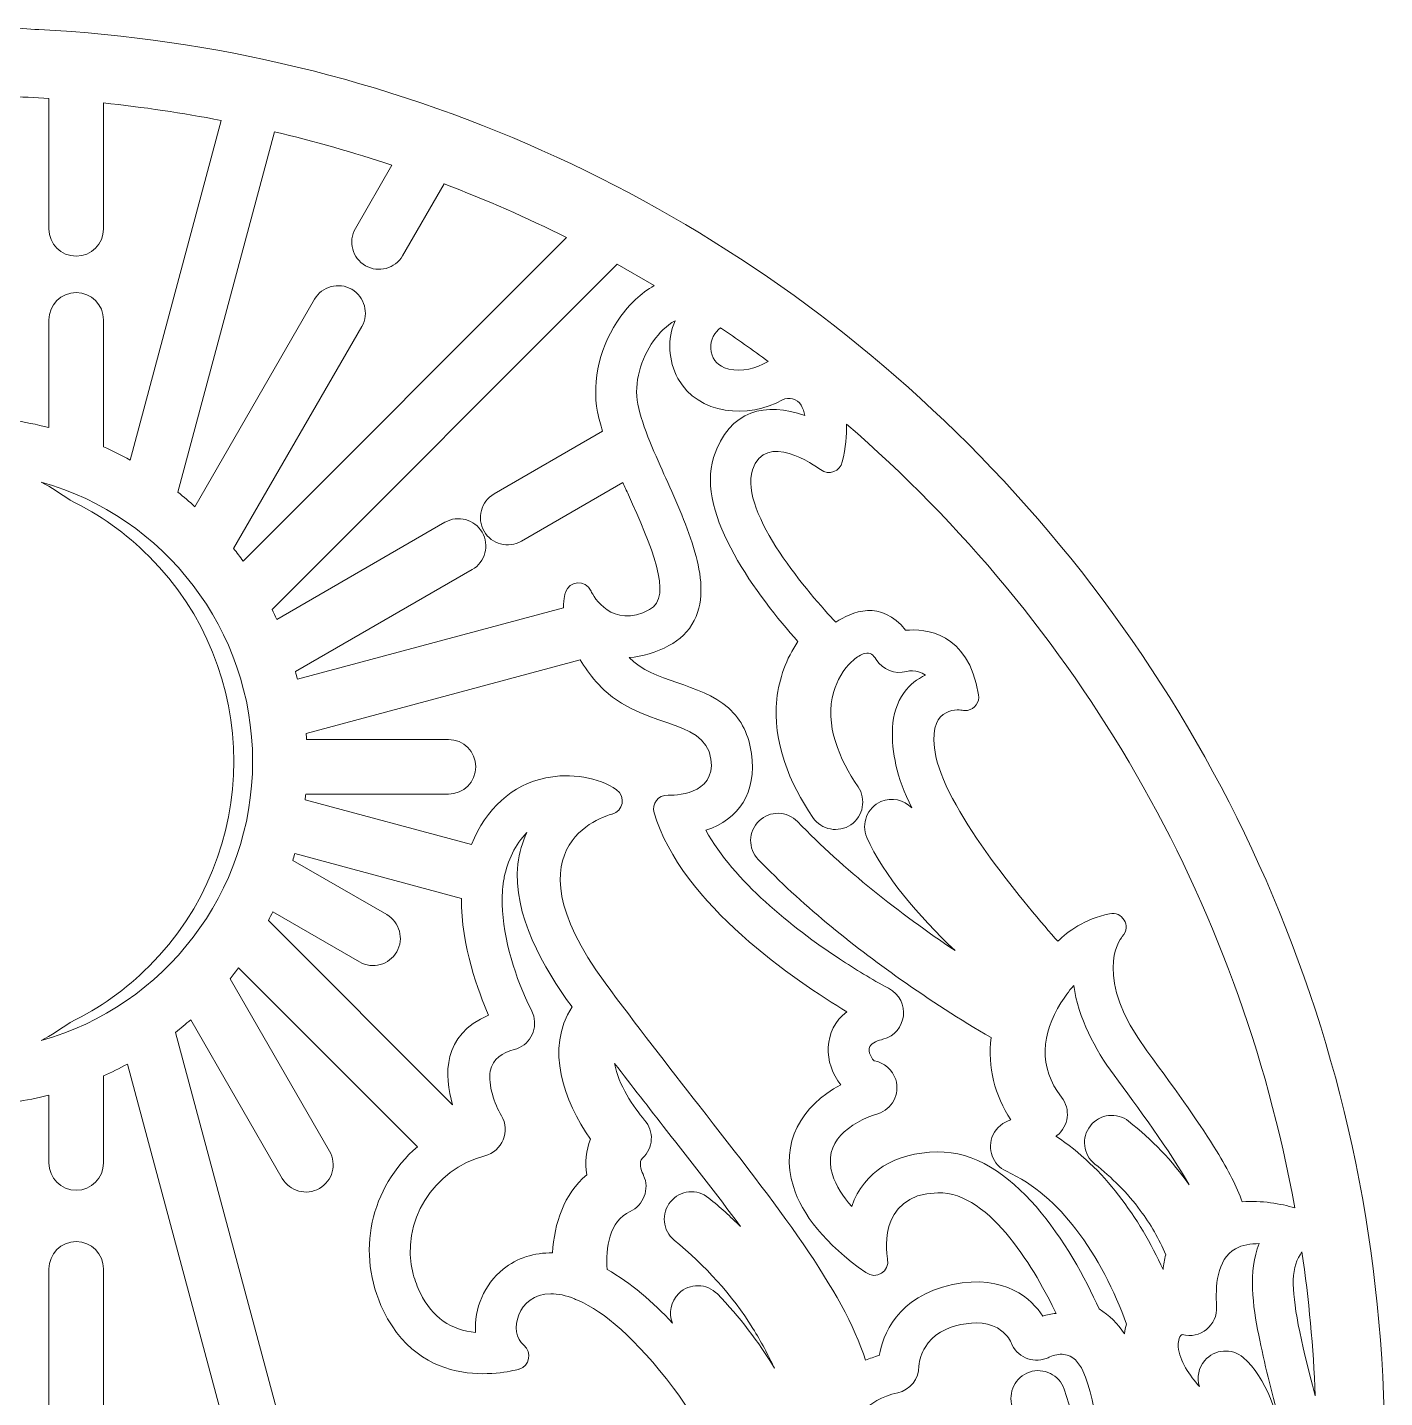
# Model space of a CAD drawing. Header units: millimetres. Extents: x -203 to 203, y -203 to 203.
# Drawn here: x 9.2 to 203.2, y 7.4 to 203.2 of the extents above; entities that cross this region are included whole.
import ezdxf

# ---------------------------------------------------------------- set-up
doc = ezdxf.new("R2010")
doc.units = ezdxf.units.MM
doc.header["$MEASUREMENT"] = 0
doc.layers.add('Layer 1', color=7, linetype='Continuous')

msp = doc.modelspace()

# ---------------------------------------------------------------- linework, layer by layer
at = {"layer": 'Layer 1', "lineweight": 9}
for points, knots in [([(33.7208, -200.4134), (76.3242, -193.2977), (114.4402, -172.9273), (143.6838, -143.6838), (180.4558, -106.9117), (203.2, -56.1117), (203.2, 0), (203.2, 56.1116), (180.4558, 106.9117), (143.6838, 143.6838), (108.1613, 179.2061), (61.0701, 200.2619), (10.8867, 202.9111), (9.3566, 202.9111), (7.8348, 203.165), (6.3208, 203.0996), (4.2214, 203.1637), (2.115, 203.2), (0, 203.2), (-112.2233, 203.2), (-203.2, 112.2234), (-203.2, 0), (-203.2, -112.2232), (-112.2236, -203.2), (0, -203.2), (3.7048, -203.2), (7.3858, -203.0983), (11.0418, -202.9022), (18.8322, -202.8955), (26.4212, -202.0358), (33.7208, -200.4134)], [0, 0, 0, 0, 0.1, 0.1, 0.1, 0.2, 0.2, 0.2, 0.3, 0.3, 0.3, 0.4, 0.4, 0.4, 0.5, 0.5, 0.5, 0.6, 0.6, 0.6, 0.7, 0.7, 0.7, 0.8, 0.8, 0.8, 0.9, 0.9, 0.9, 1, 1, 1, 1]), ([(23.9165, 141.3923), (22.6818, 142.0797), (21.4143, 142.7155), (20.1172, 143.2969), (20.1172, 143.2969), (20.1172, 161.4033), (20.1172, 161.4033), (20.1172, 163.5587), (18.3686, 165.3073), (16.2132, 165.3073), (14.0577, 165.3073), (12.3091, 163.5587), (12.3091, 161.4033), (12.3091, 161.4033), (12.3091, 146.0307), (12.3091, 146.0307), (10.5691, 146.4786), (8.7918, 146.8333), (6.983, 147.0901), (6.983, 147.0901), (-0.4211, 174.7226), (-0.4211, 174.7226), (-0.9761, 176.7934), (-3.1256, 178.0368), (-5.197, 177.4834), (-7.2693, 176.9298), (-8.5141, 174.778), (-7.9589, 172.7058), (-7.9589, 172.7058), (-1.2227, 147.5665), (-1.2227, 147.5665), (-3.4082, 147.5111), (-5.6412, 147.3045), (-7.8033, 146.9577), (-7.8033, 146.9577), (-29.426, 184.4094), (-29.426, 184.4094), (-18.4826, 189.593), (-6.3819, 192.7326), (6.3833, 193.3329), (8.3666, 193.2686), (10.3413, 193.171), (12.3091, 193.0473), (12.3091, 193.0473), (12.3091, 174.4181), (12.3091, 174.4181), (12.3091, 172.2627), (14.0577, 170.5141), (16.2132, 170.5141), (18.3686, 170.5141), (20.1172, 172.2627), (20.1172, 174.4181), (20.1172, 174.4181), (20.1172, 192.4006), (20.1172, 192.4006), (25.7941, 191.8147), (31.3981, 190.9831), (36.9184, 189.9165), (36.9184, 189.9165), (23.9165, 141.3923), (23.9165, 141.3923)], [0, 0, 0, 0, 0.05, 0.05, 0.05, 0.1, 0.1, 0.1, 0.15, 0.15, 0.15, 0.2, 0.2, 0.2, 0.25, 0.25, 0.25, 0.3, 0.3, 0.3, 0.35, 0.35, 0.35, 0.4, 0.4, 0.4, 0.45, 0.45, 0.45, 0.5, 0.5, 0.5, 0.55, 0.55, 0.55, 0.6, 0.6, 0.6, 0.65, 0.65, 0.65, 0.7, 0.7, 0.7, 0.75, 0.75, 0.75, 0.8, 0.8, 0.8, 0.85, 0.85, 0.85, 0.9, 0.9, 0.9, 0.95, 0.95, 0.95, 1, 1, 1, 1]), ([(30.7615, 136.7903), (30.7615, 136.7903), (44.5571, 188.2766), (44.5571, 188.2766), (50.2501, 186.9346), (55.8469, 185.3433), (61.3333, 183.5108), (61.3333, 183.5108), (56.1167, 174.4752), (56.1167, 174.4752), (55.0419, 172.6136), (55.6884, 170.2237), (57.5515, 169.1533), (59.4125, 168.0839), (61.7952, 168.7284), (62.868, 170.5865), (62.868, 170.5865), (68.7908, 180.8453), (68.7908, 180.8453), (74.7729, 178.5695), (80.6136, 176.0065), (86.2943, 173.1709), (86.2943, 173.1709), (40.0758, 126.9523), (40.0758, 126.9523), (39.6373, 127.5656), (39.1854, 128.1686), (38.7198, 128.7606), (38.7198, 128.7606), (57.0242, 160.4649), (57.0242, 160.4649), (58.099, 162.3264), (57.4525, 164.7162), (55.5894, 165.7868), (53.7284, 166.8562), (51.3458, 166.2116), (50.273, 164.3536), (50.273, 164.3536), (33.1701, 134.7304), (33.1701, 134.7304), (32.3898, 135.4422), (31.5865, 136.1293), (30.7615, 136.7903)], [0, 0, 0, 0, 0.07142857, 0.07142857, 0.07142857, 0.14285714, 0.14285714, 0.14285714, 0.21428571, 0.21428571, 0.21428571, 0.28571429, 0.28571429, 0.28571429, 0.35714286, 0.35714286, 0.35714286, 0.42857143, 0.42857143, 0.42857143, 0.5, 0.5, 0.5, 0.57142857, 0.57142857, 0.57142857, 0.64285714, 0.64285714, 0.64285714, 0.71428571, 0.71428571, 0.71428571, 0.78571429, 0.78571429, 0.78571429, 0.85714286, 0.85714286, 0.85714286, 0.92857143, 0.92857143, 0.92857143, 1, 1, 1, 1]), ([(44.8792, 118.6218), (44.6629, 119.0997), (44.4386, 119.5731), (44.2077, 120.0427), (44.2077, 120.0427), (93.528, 169.3631), (93.528, 169.3631), (93.528, 169.3631), (98.829, 166.319), (98.829, 166.319), (96.9176, 165.2215), (95.2615, 163.6369), (93.9612, 161.8217), (91.1988, 157.9654), (89.8253, 152.7995), (90.7308, 148.2268), (90.9026, 147.3589), (91.1469, 146.449), (91.446, 145.5071), (91.446, 145.5071), (75.9289, 136.5484), (75.9289, 136.5484), (74.0661, 135.4729), (73.4289, 133.0794), (74.5066, 131.2186), (75.5835, 129.3591), (77.9724, 128.7231), (79.8328, 129.7973), (79.8328, 129.7973), (94.3525, 138.1802), (94.3525, 138.1802), (94.6087, 137.6003), (94.8684, 137.0179), (95.1284, 136.4348), (98.3479, 129.2148), (101.6225, 121.871), (98.1697, 120.0268), (92.7957, 117.1565), (90.143, 121.938), (89.7878, 122.6435), (88.9737, 124.4297), (86.6528, 124.1179), (86.1316, 122.5083), (86.1297, 122.5023), (85.8519, 121.6902), (85.8704, 120.2725), (85.8704, 120.2725), (47.8278, 110.079), (47.8278, 110.079), (47.7394, 110.4406), (47.6467, 110.8005), (47.5504, 111.1589), (47.5504, 111.1589), (72.8111, 125.7432), (72.8111, 125.7432), (74.6739, 126.8187), (75.3111, 129.2122), (74.2334, 131.073), (73.1565, 132.9325), (70.7676, 133.5685), (68.9072, 132.4943), (68.9072, 132.4943), (44.8792, 118.6218), (44.8792, 118.6218)], [0, 0, 0, 0, 0.04761905, 0.04761905, 0.04761905, 0.0952381, 0.0952381, 0.0952381, 0.14285714, 0.14285714, 0.14285714, 0.19047619, 0.19047619, 0.19047619, 0.23809524, 0.23809524, 0.23809524, 0.28571429, 0.28571429, 0.28571429, 0.33333333, 0.33333333, 0.33333333, 0.38095238, 0.38095238, 0.38095238, 0.42857143, 0.42857143, 0.42857143, 0.47619048, 0.47619048, 0.47619048, 0.52380952, 0.52380952, 0.52380952, 0.57142857, 0.57142857, 0.57142857, 0.61904762, 0.61904762, 0.61904762, 0.66666667, 0.66666667, 0.66666667, 0.71428571, 0.71428571, 0.71428571, 0.76190476, 0.76190476, 0.76190476, 0.80952381, 0.80952381, 0.80952381, 0.85714286, 0.85714286, 0.85714286, 0.9047619, 0.9047619, 0.9047619, 0.95238095, 0.95238095, 0.95238095, 1, 1, 1, 1]), ([(109.4218, 105.9679), (105.2871, 109.6334), (98.6692, 109.5586), (95.2378, 113.1826), (97.1677, 113.2775), (99.0885, 113.8958), (100.9193, 114.8737), (102.4735, 115.7038), (103.7349, 116.8782), (104.5389, 118.4581), (106.0667, 121.4602), (105.5251, 125.1017), (104.6451, 128.2107), (103.6224, 131.8235), (101.9927, 135.3887), (100.4645, 138.8158), (99.1502, 141.7634), (97.0903, 146.2372), (96.4733, 149.3531), (95.8658, 152.4219), (96.9212, 155.9013), (98.72, 158.4127), (99.5376, 159.5543), (100.5797, 160.6054), (101.8156, 161.2915), (100.6769, 158.7478), (100.8198, 155.5379), (102.2062, 153.0396), (105.1114, 147.8043), (112.2762, 147.2633), (117.1723, 149.9805), (117.583, 150.2084), (118.1267, 150.2456), (118.5786, 150.1422), (119.681, 149.8899), (120.143, 148.7876), (120.3404, 147.7647), (114.8831, 149.6867), (109.527, 148.6833), (107.3082, 141.7407), (104.711, 133.6142), (113.6767, 121.8488), (119.356, 115.473), (117.6958, 113.023), (116.6574, 110.1871), (116.3438, 107.2287), (115.7001, 101.1543), (118.1443, 95.2532), (121.5037, 90.3183), (122.7155, 88.5384), (125.1464, 88.0801), (126.9246, 89.2935), (128.7016, 90.5063), (129.1592, 92.9332), (127.9488, 94.7112), (125.315, 98.58), (123.0893, 103.5885), (124.4847, 108.3314), (124.9107, 109.7793), (125.8866, 111.6025), (127.0717, 112.5944), (127.1632, 112.671), (127.2511, 112.7518), (127.3353, 112.8364), (127.7549, 113.2184), (128.3724, 113.6125), (128.9098, 113.762), (129.7122, 113.9851), (130.1303, 113.5604), (130.546, 112.8923), (131.4601, 111.4239), (133.2407, 110.7324), (134.9021, 111.1944), (135.4212, 111.31), (136.0887, 111.2806), (136.5913, 111.1451), (136.9739, 111.0421), (137.3053, 110.876), (137.5934, 110.6612), (136.4045, 110.1195), (135.3551, 109.3118), (134.5428, 108.1946), (132.4019, 105.2499), (132.6379, 101.1908), (133.3637, 97.8144), (133.7683, 95.9327), (134.562, 93.8615), (135.6216, 91.6985), (134.5236, 92.8576), (132.769, 93.2725), (131.2273, 92.6004), (129.2625, 91.7439), (128.3536, 89.4317), (129.2122, 87.4674), (131.5748, 82.061), (136.6278, 76.2563), (141.8173, 71.2994), (133.8599, 76.6494), (125.9578, 82.8484), (119.3082, 89.729), (117.814, 91.2751), (115.3493, 91.324), (113.7989, 89.8327), (112.2466, 88.3397), (112.1975, 85.8662), (113.6951, 84.3168), (119.8299, 77.9692), (126.8244, 72.2813), (134.0338, 67.1979), (138.2017, 64.2591), (142.5388, 61.4408), (146.9622, 58.8765), (146.4519, 54.6454), (147.4873, 50.6617), (149.7918, 47.1085), (148.6952, 46.8231), (147.7306, 46.0653), (147.2243, 44.9571), (146.3318, 43.0034), (147.1954, 40.688), (149.1479, 39.794), (153.1334, 37.969), (156.415, 34.9678), (159.0756, 31.526), (162.1805, 27.5094), (164.5874, 22.7313), (166.3104, 17.9425), (166.1795, 17.4949), (166.081, 17.0396), (166.0131, 16.5796), (165.0714, 17.9983), (163.888, 19.2292), (162.4086, 20.1086), (158.4548, 28.9376), (150.0287, 42.7862), (139.2492, 42.5545), (133.2261, 42.4251), (128.8354, 39.7847), (127.0434, 34.769), (125.8412, 36.138), (124.8056, 37.6875), (124.2935, 39.3254), (122.8482, 43.9477), (126.7252, 46.7302), (130.772, 47.9943), (132.8258, 48.6359), (133.9746, 50.8232), (133.3346, 52.878), (132.8922, 54.2986), (131.6846, 55.3341), (130.2339, 55.569), (130.0504, 55.6559), (129.253, 56.882), (129.6147, 57.6005), (129.8936, 58.1543), (130.9713, 58.5049), (131.5093, 58.6398), (134.926, 59.4962), (135.6106, 64.2196), (132.2889, 65.9223), (129.9139, 67.1847), (127.5473, 68.6531), (125.3067, 70.1324), (118.5132, 74.6174), (110.2324, 81.2242), (106.1968, 88.4963), (110.8863, 90.0873), (113.5033, 93.852), (112.719, 99.4806), (112.3635, 102.0316), (111.3678, 104.2428), (109.4218, 105.9679)], [0, 0, 0, 0, 0.01754386, 0.01754386, 0.01754386, 0.03508772, 0.03508772, 0.03508772, 0.05263158, 0.05263158, 0.05263158, 0.07017544, 0.07017544, 0.07017544, 0.0877193, 0.0877193, 0.0877193, 0.10526316, 0.10526316, 0.10526316, 0.12280702, 0.12280702, 0.12280702, 0.14035088, 0.14035088, 0.14035088, 0.15789474, 0.15789474, 0.15789474, 0.1754386, 0.1754386, 0.1754386, 0.19298246, 0.19298246, 0.19298246, 0.21052632, 0.21052632, 0.21052632, 0.22807018, 0.22807018, 0.22807018, 0.24561404, 0.24561404, 0.24561404, 0.26315789, 0.26315789, 0.26315789, 0.28070175, 0.28070175, 0.28070175, 0.29824561, 0.29824561, 0.29824561, 0.31578947, 0.31578947, 0.31578947, 0.33333333, 0.33333333, 0.33333333, 0.35087719, 0.35087719, 0.35087719, 0.36842105, 0.36842105, 0.36842105, 0.38596491, 0.38596491, 0.38596491, 0.40350877, 0.40350877, 0.40350877, 0.42105263, 0.42105263, 0.42105263, 0.43859649, 0.43859649, 0.43859649, 0.45614035, 0.45614035, 0.45614035, 0.47368421, 0.47368421, 0.47368421, 0.49122807, 0.49122807, 0.49122807, 0.50877193, 0.50877193, 0.50877193, 0.52631579, 0.52631579, 0.52631579, 0.54385965, 0.54385965, 0.54385965, 0.56140351, 0.56140351, 0.56140351, 0.57894737, 0.57894737, 0.57894737, 0.59649123, 0.59649123, 0.59649123, 0.61403509, 0.61403509, 0.61403509, 0.63157895, 0.63157895, 0.63157895, 0.64912281, 0.64912281, 0.64912281, 0.66666667, 0.66666667, 0.66666667, 0.68421053, 0.68421053, 0.68421053, 0.70175439, 0.70175439, 0.70175439, 0.71929825, 0.71929825, 0.71929825, 0.73684211, 0.73684211, 0.73684211, 0.75438596, 0.75438596, 0.75438596, 0.77192982, 0.77192982, 0.77192982, 0.78947368, 0.78947368, 0.78947368, 0.80701754, 0.80701754, 0.80701754, 0.8245614, 0.8245614, 0.8245614, 0.84210526, 0.84210526, 0.84210526, 0.85964912, 0.85964912, 0.85964912, 0.87719298, 0.87719298, 0.87719298, 0.89473684, 0.89473684, 0.89473684, 0.9122807, 0.9122807, 0.9122807, 0.92982456, 0.92982456, 0.92982456, 0.94736842, 0.94736842, 0.94736842, 0.96491228, 0.96491228, 0.96491228, 0.98245614, 0.98245614, 0.98245614, 1, 1, 1, 1]), ([(106.9203, 157.3058), (106.8154, 158.637), (107.4623, 159.6081), (108.3015, 160.3), (110.6119, 158.7364), (112.887, 157.1245), (115.1247, 155.4653), (114.8511, 155.3543), (114.5867, 155.2283), (114.334, 155.088), (112.776, 154.2231), (110.5119, 153.9125), (108.8522, 154.5866), (107.6353, 155.0808), (107.0249, 155.977), (106.9203, 157.3058)], [0, 0, 0, 0, 0.2, 0.2, 0.2, 0.4, 0.4, 0.4, 0.6, 0.6, 0.6, 0.8, 0.8, 0.8, 1, 1, 1, 1]), ([(124.758, 118.2087), (121.1749, 122.0616), (110.9054, 133.8141), (112.8734, 139.9722), (114.6701, 145.5941), (121.8186, 140.5947), (122.5764, 140.0452), (123.8013, 139.1063), (125.3955, 139.7934), (125.7004, 141.1252), (126.1637, 143.1488), (126.3482, 144.9373), (126.3128, 146.5072), (159.2868, 118.0577), (182.371, 78.8449), (190.3585, 34.568), (188.3792, 35.12), (185.5971, 35.6614), (182.8521, 35.4078), (182.0678, 37.5779), (180.927, 39.8632), (179.1808, 42.7078), (176.9967, 46.266), (173.856, 50.7149), (169.2411, 56.9769), (161.5143, 67.4615), (165.2166, 72.7013), (165.7176, 73.3247), (167.0765, 74.8781), (165.6526, 76.9483), (163.9027, 76.5753), (160.3018, 75.8037), (157.9051, 74.0422), (156.4907, 72.6376), (152.3356, 77.3272), (140.8401, 90.8672), (139.0846, 99.033), (137.5601, 106.1247), (142.1371, 105.7466), (142.8329, 105.65), (143.0727, 105.5955), (143.3268, 105.5856), (143.5843, 105.6286), (144.6455, 105.8054), (145.3625, 106.8091), (145.1856, 107.8703), (143.6807, 116.856), (137.5443, 117.3362), (134.7547, 117.0692), (131.2472, 121.5446), (126.9944, 119.7118), (124.758, 118.2087)], [0, 0, 0, 0, 0.05882353, 0.05882353, 0.05882353, 0.11764706, 0.11764706, 0.11764706, 0.17647059, 0.17647059, 0.17647059, 0.23529412, 0.23529412, 0.23529412, 0.29411765, 0.29411765, 0.29411765, 0.35294118, 0.35294118, 0.35294118, 0.41176471, 0.41176471, 0.41176471, 0.47058824, 0.47058824, 0.47058824, 0.52941176, 0.52941176, 0.52941176, 0.58823529, 0.58823529, 0.58823529, 0.64705882, 0.64705882, 0.64705882, 0.70588235, 0.70588235, 0.70588235, 0.76470588, 0.76470588, 0.76470588, 0.82352941, 0.82352941, 0.82352941, 0.88235294, 0.88235294, 0.88235294, 0.94117647, 0.94117647, 0.94117647, 1, 1, 1, 1]), ([(26.6125, 127.641), (23.3583, 130.8952), (19.5649, 133.6099), (15.3779, 135.6407), (14.0416, 136.5896), (12.6513, 137.4576), (11.2129, 138.2378), (28.8442, 133.2925), (41.4264, 117.1367), (41.4264, 98.3478), (41.4264, 79.5589), (28.8439, 63.4029), (11.2128, 58.4578), (12.6511, 59.238), (14.0415, 60.1057), (15.3778, 61.0547), (19.5648, 63.0854), (23.3582, 65.8004), (26.6125, 69.0546), (42.79, 85.2322), (42.7899, 111.4636), (26.6125, 127.641)], [0, 0, 0, 0, 0.14285714, 0.14285714, 0.14285714, 0.28571429, 0.28571429, 0.28571429, 0.42857143, 0.42857143, 0.42857143, 0.57142857, 0.57142857, 0.57142857, 0.71428571, 0.71428571, 0.71428571, 0.85714286, 0.85714286, 0.85714286, 1, 1, 1, 1]), ([(91.8038, 66.7112), (76.8337, 87.0638), (92.7541, 90.7816), (92.7993, 90.7929), (92.7993, 90.7929), (92.7985, 90.7962), (92.7985, 90.7962), (94.4075, 91.1978), (94.8145, 93.3305), (93.4321, 94.2852), (90.8897, 96.0409), (86.8604, 96.7242), (83.3168, 95.9841), (78.4455, 94.9667), (74.8171, 91.5955), (72.7106, 86.4694), (72.7106, 86.4694), (48.929, 92.8417), (48.929, 92.8417), (48.9595, 93.1154), (48.9874, 93.3897), (49.0134, 93.6648), (49.0134, 93.6648), (69.4084, 93.6648), (69.4084, 93.6648), (71.5639, 93.6648), (73.3125, 95.4133), (73.3125, 97.5688), (73.3125, 99.7243), (71.5639, 101.4728), (69.4084, 101.4728), (69.4084, 101.4728), (49.1364, 101.4728), (49.1364, 101.4728), (49.1183, 101.7609), (49.0973, 102.0482), (49.0743, 102.3349), (49.0743, 102.3349), (88.2465, 112.831), (88.2465, 112.831), (88.8513, 111.8342), (89.6026, 110.7833), (90.5331, 109.6901), (96.3853, 102.8147), (106.0737, 104.8035), (106.9274, 98.6775), (107.6567, 93.4452), (101.4763, 93.4859), (100.8077, 93.5053), (99.3702, 93.5793), (98.4269, 92.2643), (98.7965, 91.0141), (102.6869, 77.9332), (119.2098, 66.8545), (126.3477, 62.5833), (122.9057, 59.9053), (122.9947, 55.2175), (125.4929, 52.1234), (119.8457, 49.1543), (116.763, 43.8085), (118.7094, 37.5838), (119.9392, 33.6511), (123.2129, 29.4186), (129.0453, 25.3257), (130.5702, 24.1894), (132.4827, 25.5247), (132.1674, 27.211), (132.1624, 27.2377), (130.3151, 36.5198), (139.3675, 36.7143), (146.9621, 36.8775), (153.5151, 25.1811), (156.2555, 19.4773), (155.5494, 19.4025), (154.9053, 19.26), (154.3601, 19.1028), (152.7963, 21.4425), (149.0345, 25.1657), (141.4706, 23.5976), (133.4886, 21.9428), (131.48, 16.2323), (130.9744, 13.4754), (130.2812, 13.269), (129.635, 13.0372), (129.0306, 12.784), (125.8968, 22.7294), (116.2648, 35.0528), (105.1935, 49.2176), (100.9203, 54.6848), (96.1473, 60.806), (91.8038, 66.7112)], [0, 0, 0, 0, 0.03333333, 0.03333333, 0.03333333, 0.06666667, 0.06666667, 0.06666667, 0.1, 0.1, 0.1, 0.13333333, 0.13333333, 0.13333333, 0.16666667, 0.16666667, 0.16666667, 0.2, 0.2, 0.2, 0.23333333, 0.23333333, 0.23333333, 0.26666667, 0.26666667, 0.26666667, 0.3, 0.3, 0.3, 0.33333333, 0.33333333, 0.33333333, 0.36666667, 0.36666667, 0.36666667, 0.4, 0.4, 0.4, 0.43333333, 0.43333333, 0.43333333, 0.46666667, 0.46666667, 0.46666667, 0.5, 0.5, 0.5, 0.53333333, 0.53333333, 0.53333333, 0.56666667, 0.56666667, 0.56666667, 0.6, 0.6, 0.6, 0.63333333, 0.63333333, 0.63333333, 0.66666667, 0.66666667, 0.66666667, 0.7, 0.7, 0.7, 0.73333333, 0.73333333, 0.73333333, 0.76666667, 0.76666667, 0.76666667, 0.8, 0.8, 0.8, 0.83333333, 0.83333333, 0.83333333, 0.86666667, 0.86666667, 0.86666667, 0.9, 0.9, 0.9, 0.93333333, 0.93333333, 0.93333333, 0.96666667, 0.96666667, 0.96666667, 1, 1, 1, 1]), ([(81.217, 62.8834), (79.0106, 67.2047), (77.2094, 73.0976), (77.0958, 77.9095), (77.0693, 79.031), (77.1274, 80.1669), (77.3049, 81.2811), (77.3471, 81.4522), (77.3771, 81.6235), (77.3956, 81.7944), (77.8417, 84.0888), (78.9528, 86.5392), (80.6404, 88.1844), (79.9674, 86.8061), (79.5246, 85.2927), (79.3447, 83.6522), (78.5573, 76.4703), (82.9979, 68.8186), (87.0768, 63.2699), (83.2253, 57.246), (85.8733, 49.8905), (89.7218, 44.3654), (89.0511, 42.7545), (88.9198, 40.9998), (89.1889, 39.2723), (85.9007, 36.4946), (84.5256, 32.3447), (84.2997, 28.1177), (81.7215, 28.1774), (79.2411, 27.4247), (77.2247, 25.799), (74.5397, 23.6342), (73.0548, 20.1869), (73.2988, 16.7521), (69.8269, 17.0756), (67.0795, 18.9083), (65.3986, 22.3721), (64.9792, 23.2362), (64.6381, 24.1377), (64.3929, 25.0666), (62.4093, 32.5826), (67.3465, 40.069), (74.609, 41.9824), (77.1135, 42.6422), (78.2662, 45.5255), (76.9883, 47.7184), (76.0086, 49.4025), (75.0461, 52.1285), (75.3935, 54.0849), (75.7178, 55.9105), (77.1429, 56.7279), (78.8277, 57.1724), (80.8997, 57.719), (82.1506, 59.8629), (81.6053, 61.9354), (81.5179, 62.2671), (81.3876, 62.586), (81.217, 62.8834)], [0, 0, 0, 0, 0.05263158, 0.05263158, 0.05263158, 0.10526316, 0.10526316, 0.10526316, 0.15789474, 0.15789474, 0.15789474, 0.21052632, 0.21052632, 0.21052632, 0.26315789, 0.26315789, 0.26315789, 0.31578947, 0.31578947, 0.31578947, 0.36842105, 0.36842105, 0.36842105, 0.42105263, 0.42105263, 0.42105263, 0.47368421, 0.47368421, 0.47368421, 0.52631579, 0.52631579, 0.52631579, 0.57894737, 0.57894737, 0.57894737, 0.63157895, 0.63157895, 0.63157895, 0.68421053, 0.68421053, 0.68421053, 0.73684211, 0.73684211, 0.73684211, 0.78947368, 0.78947368, 0.78947368, 0.84210526, 0.84210526, 0.84210526, 0.89473684, 0.89473684, 0.89473684, 0.94736842, 0.94736842, 0.94736842, 1, 1, 1, 1]), ([(70.0173, 49.2854), (70.0173, 49.2854), (43.6839, 75.6188), (43.6839, 75.6188), (43.8965, 76.0265), (44.1036, 76.4375), (44.305, 76.8518), (44.305, 76.8518), (56.7026, 69.6941), (56.7026, 69.6941), (58.5642, 68.6193), (60.9539, 69.2658), (62.0245, 71.1289), (63.0939, 72.9899), (62.4494, 75.3726), (60.5913, 76.4454), (60.5913, 76.4454), (47.1689, 84.1947), (47.1689, 84.1947), (47.265, 84.5153), (47.3575, 84.8375), (47.4472, 85.1607), (47.4472, 85.1607), (71.2794, 78.7748), (71.2794, 78.7748), (71.2156, 72.0062), (73.7165, 65.3348), (75.1447, 62.0864), (68.4992, 59.2907), (68.7939, 53.4143), (70.0173, 49.2854)], [0, 0, 0, 0, 0.1, 0.1, 0.1, 0.2, 0.2, 0.2, 0.3, 0.3, 0.3, 0.4, 0.4, 0.4, 0.5, 0.5, 0.5, 0.6, 0.6, 0.6, 0.7, 0.7, 0.7, 0.8, 0.8, 0.8, 0.9, 0.9, 0.9, 1, 1, 1, 1]), ([(48.6383, -8.3694), (48.6383, -8.3694), (30.4174, 59.6317), (30.4174, 59.6317), (31.1549, 60.2118), (31.8751, 60.8129), (32.5777, 61.4335), (32.5777, 61.4335), (45.6636, 38.768), (45.6636, 38.768), (46.7364, 36.9099), (49.1191, 36.2653), (50.9801, 37.3347), (52.8431, 38.4053), (53.4896, 40.7951), (52.4149, 42.6567), (52.4149, 42.6567), (38.1969, 67.2829), (38.1969, 67.2829), (38.6138, 67.7949), (39.021, 68.315), (39.4175, 68.8437), (39.4175, 68.8437), (64.9685, 43.2927), (64.9685, 43.2927), (58.2747, 37.4496), (56.0941, 28.1537), (60.135, 19.8271), (66.1762, 7.3785), (79.4899, 11.5188), (79.5283, 11.5302), (79.5283, 11.5302), (79.5276, 11.5323), (79.5276, 11.5323), (80.9887, 11.9663), (81.4278, 13.9235), (80.1917, 14.9157), (77.9375, 16.7252), (79.2046, 22.2862), (84.0438, 22.2801), (85.0505, 22.2788), (86.1875, 22.0588), (87.4521, 21.5612), (87.6255, 21.4539), (87.8158, 21.3736), (88.0162, 21.3246), (91.5886, 19.7319), (96.122, 15.9773), (101.5777, 8.811), (109.6898, -1.8444), (110.0396, -14.0765), (109.7494, -19.2805), (107.2789, -18.6391), (104.546, -18.9471), (101.4758, -20.8885), (100.5586, -21.4694), (100.2893, -22.6831), (100.8807, -23.5949), (100.8995, -23.624), (107.4999, -33.7707), (104.1008, -35.6452), (102.7522, -36.3889), (101.7912, -35.3951), (100.6979, -34.2643), (98.7512, -32.251), (96.5731, -29.9984), (92.2611, -30.6784), (89.6619, -31.0882), (87.8996, -32.259), (86.7053, -33.6824), (76.0108, -23.4243), (63.1143, -15.1296), (48.6383, -8.3694)], [0, 0, 0, 0, 0.04166667, 0.04166667, 0.04166667, 0.08333333, 0.08333333, 0.08333333, 0.125, 0.125, 0.125, 0.16666667, 0.16666667, 0.16666667, 0.20833333, 0.20833333, 0.20833333, 0.25, 0.25, 0.25, 0.29166667, 0.29166667, 0.29166667, 0.33333333, 0.33333333, 0.33333333, 0.375, 0.375, 0.375, 0.41666667, 0.41666667, 0.41666667, 0.45833333, 0.45833333, 0.45833333, 0.5, 0.5, 0.5, 0.54166667, 0.54166667, 0.54166667, 0.58333333, 0.58333333, 0.58333333, 0.625, 0.625, 0.625, 0.66666667, 0.66666667, 0.66666667, 0.70833333, 0.70833333, 0.70833333, 0.75, 0.75, 0.75, 0.79166667, 0.79166667, 0.79166667, 0.83333333, 0.83333333, 0.83333333, 0.875, 0.875, 0.875, 0.91666667, 0.91666667, 0.91666667, 0.95833333, 0.95833333, 0.95833333, 1, 1, 1, 1]), ([(156.95, 63.8604), (157.5931, 64.8152), (157.9469, 65.3922), (158.7758, 66.3309), (159.4066, 61.6781), (161.7956, 57.224), (164.5283, 53.5162), (167.7957, 49.0828), (172.5843, 42.5999), (175.2769, 37.823), (172.8686, 41.2852), (169.9292, 44.3158), (166.6239, 46.93), (164.9375, 48.2639), (162.4844, 47.9759), (161.1516, 46.2889), (159.8192, 44.6024), (160.1071, 42.1513), (161.7926, 40.8181), (164.2299, 38.8905), (166.4341, 36.6835), (168.2896, 34.1878), (169.7471, 32.2277), (170.9694, 30.1088), (171.9202, 27.861), (171.7524, 27.1641), (171.6258, 26.4553), (171.5336, 25.7412), (168.1276, 33.1683), (163.1297, 40.2949), (156.2167, 44.7753), (156.2674, 44.8113), (156.3176, 44.8485), (156.3672, 44.8873), (158.062, 46.211), (158.3636, 48.6629), (157.0392, 50.3574), (153.6458, 54.6994), (154.1714, 59.4188), (156.95, 63.8604)], [0, 0, 0, 0, 0.07692308, 0.07692308, 0.07692308, 0.15384615, 0.15384615, 0.15384615, 0.23076923, 0.23076923, 0.23076923, 0.30769231, 0.30769231, 0.30769231, 0.38461538, 0.38461538, 0.38461538, 0.46153846, 0.46153846, 0.46153846, 0.53846154, 0.53846154, 0.53846154, 0.61538462, 0.61538462, 0.61538462, 0.69230769, 0.69230769, 0.69230769, 0.76923077, 0.76923077, 0.76923077, 0.84615385, 0.84615385, 0.84615385, 0.92307692, 0.92307692, 0.92307692, 1, 1, 1, 1]), ([(12.3091, 4.6638), (6.8804, 6.1347), (1.8939, 7.6217), (-3.366, 9.4246), (-3.366, 9.4246), (7.4175, 49.6692), (7.4175, 49.6692), (9.0766, 49.92), (10.7087, 50.2529), (12.3091, 50.6649), (12.3091, 50.6649), (12.3091, 40.9651), (12.3091, 40.9651), (12.3091, 38.8096), (14.0577, 37.0611), (16.2132, 37.0611), (18.3686, 37.0611), (20.1172, 38.8096), (20.1172, 40.9651), (20.1172, 40.9651), (20.1172, 53.3988), (20.1172, 53.3988), (21.2873, 53.9232), (22.4331, 54.4921), (23.5528, 55.103), (23.5528, 55.103), (39.4929, -4.3864), (39.4929, -4.3864), (33.2121, -1.8376), (26.7275, 0.4301), (20.1172, 2.4338), (20.1172, 2.4338), (20.1172, 25.8228), (20.1172, 25.8228), (20.1172, 27.9783), (18.3686, 29.7268), (16.2132, 29.7268), (14.0577, 29.7268), (12.3091, 27.9783), (12.3091, 25.8228), (12.3091, 25.8228), (12.3091, 4.6638), (12.3091, 4.6638)], [0, 0, 0, 0, 0.07142857, 0.07142857, 0.07142857, 0.14285714, 0.14285714, 0.14285714, 0.21428571, 0.21428571, 0.21428571, 0.28571429, 0.28571429, 0.28571429, 0.35714286, 0.35714286, 0.35714286, 0.42857143, 0.42857143, 0.42857143, 0.5, 0.5, 0.5, 0.57142857, 0.57142857, 0.57142857, 0.64285714, 0.64285714, 0.64285714, 0.71428571, 0.71428571, 0.71428571, 0.78571429, 0.78571429, 0.78571429, 0.85714286, 0.85714286, 0.85714286, 0.92857143, 0.92857143, 0.92857143, 1, 1, 1, 1]), ([(97.1416, 41.6419), (98.7157, 43.076), (98.8429, 45.5161), (97.4441, 47.1052), (95.8617, 48.9008), (93.6839, 52.1739), (93.1504, 55.2005), (95.6115, 51.9928), (98.1004, 48.8067), (100.5901, 45.6213), (104.1339, 41.0874), (107.7326, 36.5311), (111.1646, 31.8779), (109.7241, 33.3011), (108.2102, 34.6599), (106.6294, 35.9621), (104.9707, 37.3285), (102.5081, 37.0881), (101.1432, 35.4284), (99.7791, 33.7696), (100.0192, 31.31), (101.6767, 29.9446), (106.094, 26.3059), (109.8896, 22.1785), (112.9287, 17.3211), (114.0937, 15.4591), (115.089, 13.5718), (116.0015, 11.6439), (113.7479, 15.4374), (111.0226, 18.985), (107.8457, 22.2537), (106.3453, 23.7974), (103.8753, 23.8314), (102.3323, 22.3306), (101.1672, 21.1974), (100.8626, 19.5121), (101.4293, 18.0903), (98.6348, 21.09), (95.4773, 23.8717), (92.0857, 25.7577), (91.8696, 28.8104), (92.3772, 32.6737), (95.3725, 34.0383), (97.3229, 34.9268), (98.1876, 37.2351), (97.3072, 39.1862), (97.282, 39.2514), (97.2531, 39.3159), (97.2203, 39.3793), (96.9247, 39.9512), (96.5852, 41.135), (97.1416, 41.6419)], [0, 0, 0, 0, 0.05882353, 0.05882353, 0.05882353, 0.11764706, 0.11764706, 0.11764706, 0.17647059, 0.17647059, 0.17647059, 0.23529412, 0.23529412, 0.23529412, 0.29411765, 0.29411765, 0.29411765, 0.35294118, 0.35294118, 0.35294118, 0.41176471, 0.41176471, 0.41176471, 0.47058824, 0.47058824, 0.47058824, 0.52941176, 0.52941176, 0.52941176, 0.58823529, 0.58823529, 0.58823529, 0.64705882, 0.64705882, 0.64705882, 0.70588235, 0.70588235, 0.70588235, 0.76470588, 0.76470588, 0.76470588, 0.82352941, 0.82352941, 0.82352941, 0.88235294, 0.88235294, 0.88235294, 0.94117647, 0.94117647, 0.94117647, 1, 1, 1, 1]), ([(174.2549, 16.4561), (176.8332, 15.7377), (179.3713, 17.8007), (179.1924, 20.4743), (179.0109, 23.1886), (179.1601, 27.1825), (181.8789, 28.7127), (182.8699, 29.2705), (184.0782, 29.4579), (185.2877, 29.4417), (183.6302, 25.5168), (184.4006, 20.478), (185.2057, 16.3915), (186.001, 12.3547), (187.0604, 8.3226), (188.1256, 4.3493), (189.9583, -2.4869), (190.4322, -9.9631), (190.0858, -17.2313), (189.9682, -17.0095), (189.8481, -16.7893), (189.7256, -16.5708), (190.097, -8.1359), (189.5603, 7.5185), (183.0011, 13.1653), (181.3748, 14.5653), (178.8954, 14.3798), (177.4955, 12.7535), (176.5888, 11.7001), (176.3471, 10.289), (176.7314, 9.045), (175.3664, 10.5774), (173.8632, 12.7027), (173.7125, 14.7184), (173.6735, 15.2387), (173.7429, 16.1488), (174.2549, 16.4561)], [0, 0, 0, 0, 0.08333333, 0.08333333, 0.08333333, 0.16666667, 0.16666667, 0.16666667, 0.25, 0.25, 0.25, 0.33333333, 0.33333333, 0.33333333, 0.41666667, 0.41666667, 0.41666667, 0.5, 0.5, 0.5, 0.58333333, 0.58333333, 0.58333333, 0.66666667, 0.66666667, 0.66666667, 0.75, 0.75, 0.75, 0.83333333, 0.83333333, 0.83333333, 0.91666667, 0.91666667, 0.91666667, 1, 1, 1, 1]), ([(190.1532, 24.2684), (190.1976, 26.0071), (190.6108, 27.2303), (191.3866, 28.2614), (192.3746, 21.5148), (193.015, 14.6552), (193.2883, 7.7013), (191.1049, 15.9836), (190.0696, 20.9931), (190.1532, 24.2684)], [0, 0, 0, 0, 0.33333333, 0.33333333, 0.33333333, 0.66666667, 0.66666667, 0.66666667, 1, 1, 1, 1]), ([(126.8315, 0.362), (126.8842, 4.3836), (129.091, 7.0794), (133.6246, 8.132), (135.4039, 8.5451), (136.661, 10.1396), (136.6485, 11.9565), (136.7019, 12.8447), (137.0742, 13.8771), (137.5236, 14.6234), (138.6475, 16.4898), (140.565, 17.4425), (142.6445, 17.8736), (144.6112, 18.2814), (146.8691, 18.2781), (148.5104, 16.9611), (148.9896, 16.5766), (149.5934, 15.8876), (149.8175, 15.2988), (150.583, 13.2884), (152.8422, 12.2753), (154.8526, 13.0407), (155.0307, 13.1084), (155.2036, 13.1892), (155.3699, 13.2821), (155.957, 13.545), (156.7104, 13.6868), (157.3407, 13.6228), (158.705, 13.4844), (159.53, 12.4155), (160.0829, 11.2507), (162.2141, 6.7604), (162.7458, -2.3919), (162.8457, -8.2196), (162.2832, -8.3109), (161.7233, -8.4215), (161.1688, -8.5533), (160.5962, -2.6314), (159.3182, 3.0098), (157.3991, 8.6523), (156.706, 10.6899), (154.4932, 11.7833), (152.4544, 11.0927), (150.4142, 10.4016), (149.3187, 8.1846), (150.0124, 6.1448), (152.0801, 0.0656), (153.3004, -5.9419), (153.6348, -12.346), (152.1768, -13.687), (151.1298, -15.2439), (150.4166, -16.9374), (150.2784, -10.9342), (149.4214, -4.9317), (148.0319, 0.8984), (147.5348, 2.9841), (145.4217, 4.2885), (143.3347, 3.794), (141.2462, 3.2994), (139.9392, 1.182), (140.437, -0.9064), (142.0079, -7.4978), (142.8668, -14.3791), (142.6023, -21.1619), (142.4859, -24.1441), (142.1526, -27.3633), (141.4357, -30.318), (140.1927, -30.7786), (139.0119, -31.4383), (137.9488, -32.2217), (137.9375, -32.1799), (137.926, -32.1379), (137.9143, -32.096), (140.3196, -26.1123), (141.1377, -18.8708), (140.5759, -12.5461), (140.2814, -9.2305), (139.3161, -5.8715), (137.1, -3.3123), (134.5123, -0.3238), (130.7082, 0.9573), (126.8315, 0.362)], [0, 0, 0, 0, 0.03703704, 0.03703704, 0.03703704, 0.07407407, 0.07407407, 0.07407407, 0.11111111, 0.11111111, 0.11111111, 0.14814815, 0.14814815, 0.14814815, 0.18518519, 0.18518519, 0.18518519, 0.22222222, 0.22222222, 0.22222222, 0.25925926, 0.25925926, 0.25925926, 0.2962963, 0.2962963, 0.2962963, 0.33333333, 0.33333333, 0.33333333, 0.37037037, 0.37037037, 0.37037037, 0.40740741, 0.40740741, 0.40740741, 0.44444444, 0.44444444, 0.44444444, 0.48148148, 0.48148148, 0.48148148, 0.51851852, 0.51851852, 0.51851852, 0.55555556, 0.55555556, 0.55555556, 0.59259259, 0.59259259, 0.59259259, 0.62962963, 0.62962963, 0.62962963, 0.66666667, 0.66666667, 0.66666667, 0.7037037, 0.7037037, 0.7037037, 0.74074074, 0.74074074, 0.74074074, 0.77777778, 0.77777778, 0.77777778, 0.81481481, 0.81481481, 0.81481481, 0.85185185, 0.85185185, 0.85185185, 0.88888889, 0.88888889, 0.88888889, 0.92592593, 0.92592593, 0.92592593, 0.96296296, 0.96296296, 0.96296296, 1, 1, 1, 1])]:
    msp.add_open_spline(points, degree=3, knots=knots, dxfattribs=at)

doc.saveas('drawing.dxf')
